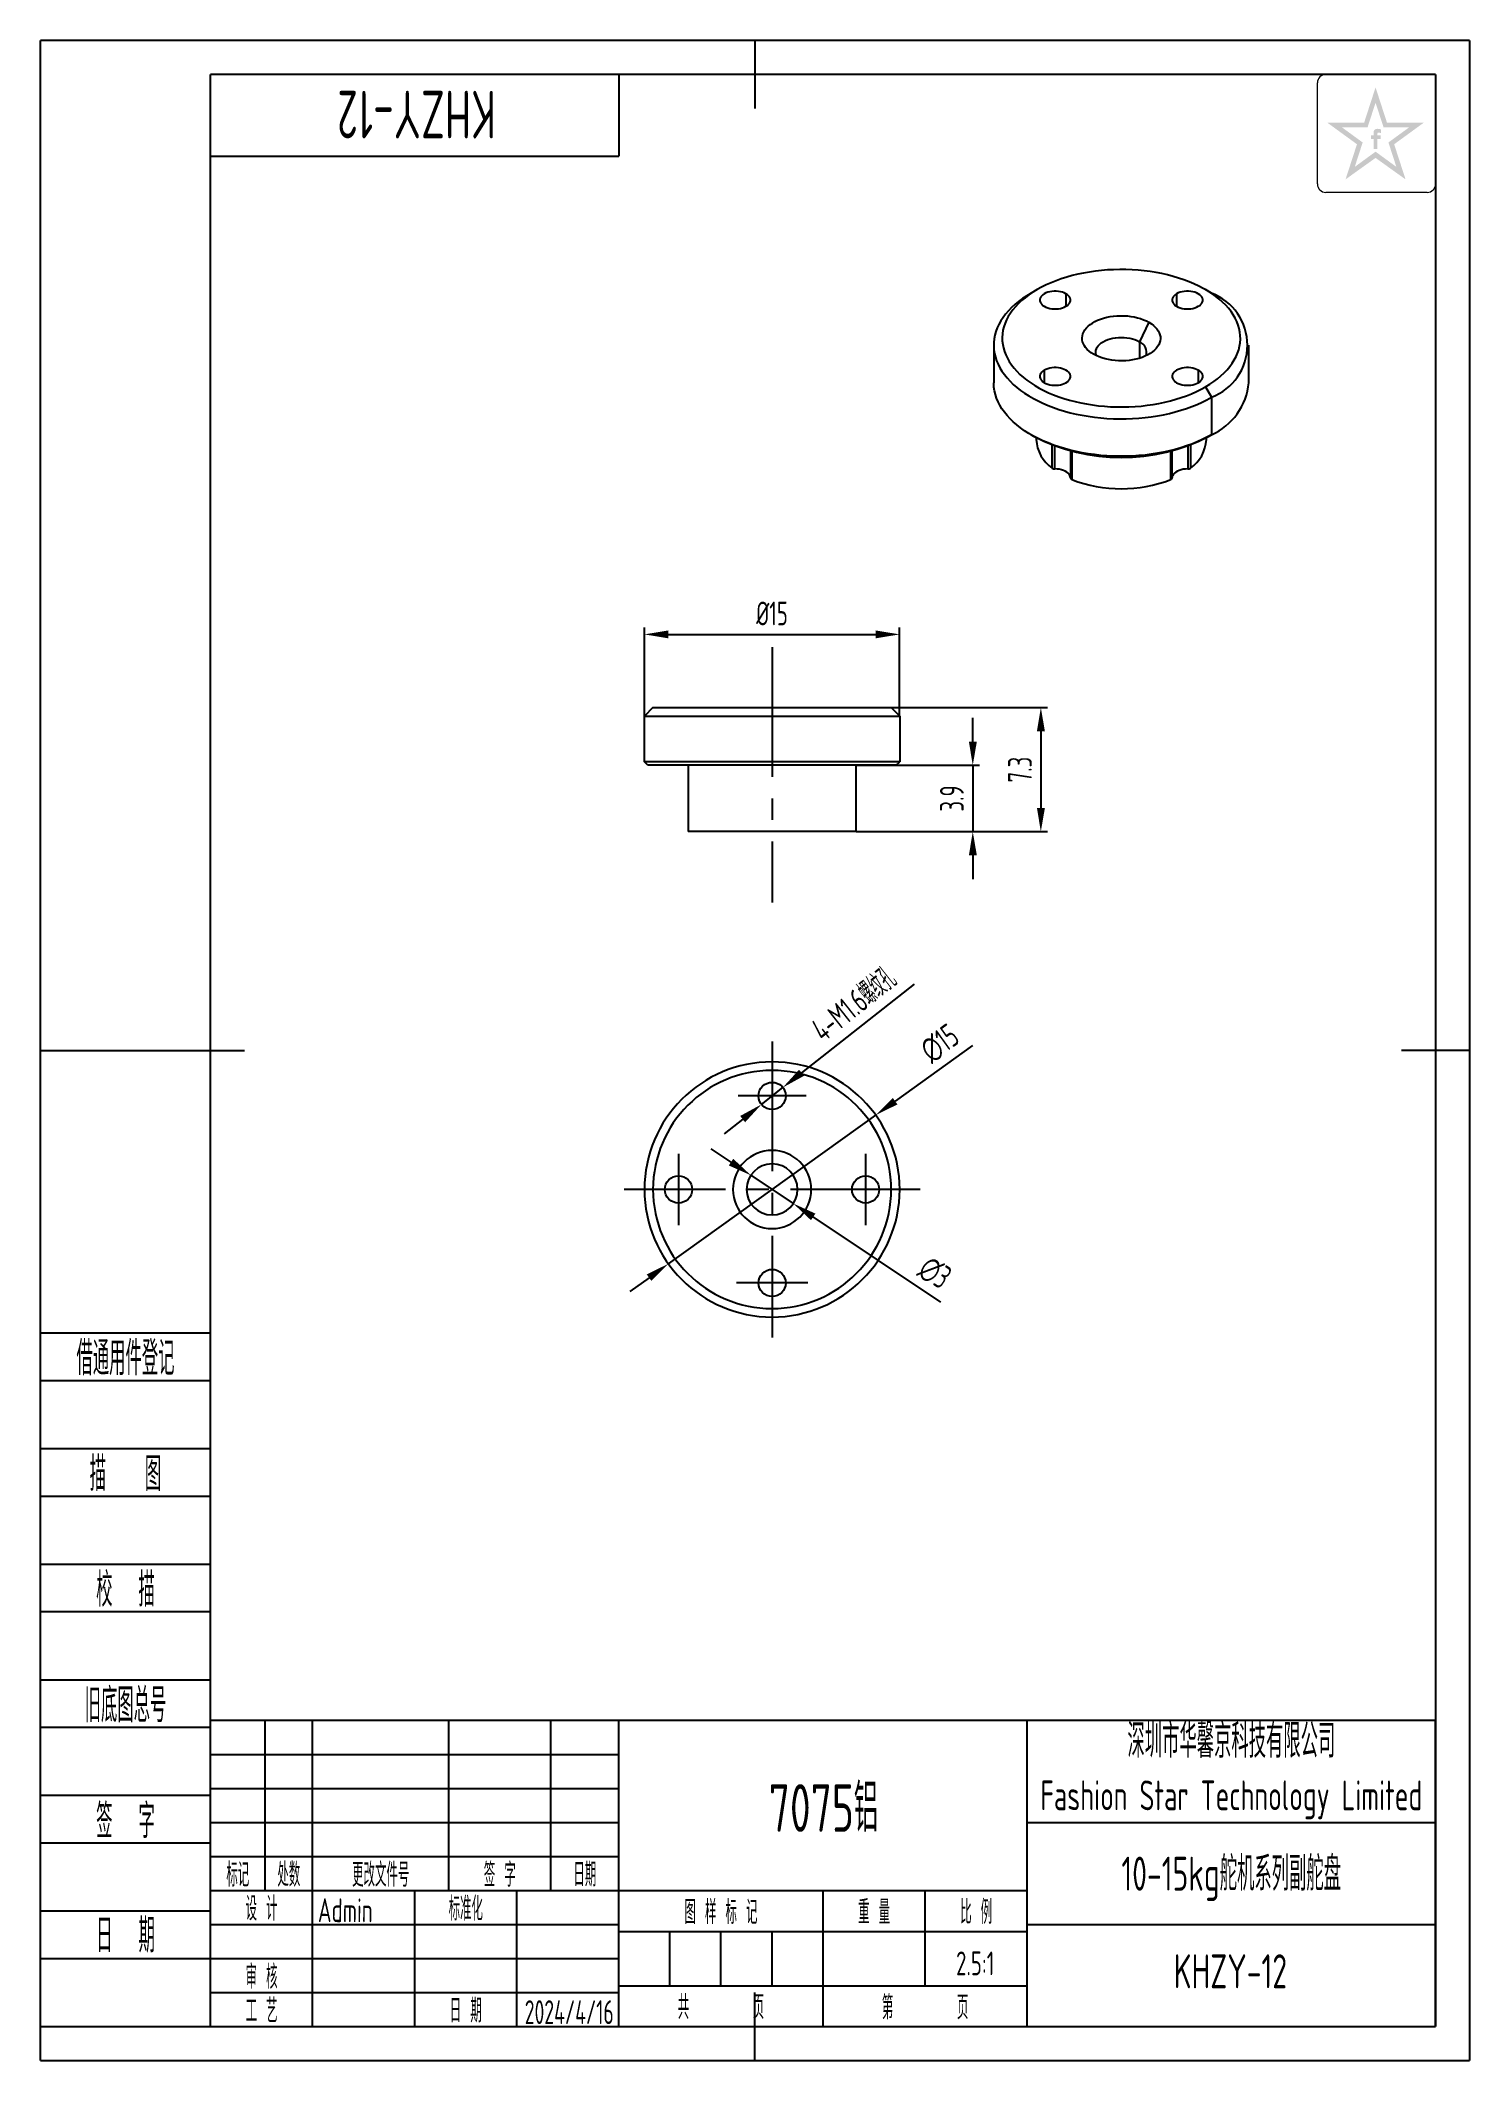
# Model space of a CAD drawing. Header units: millimetres. Extents: x -10 to 74, y -2 to 117.
import ezdxf
from ezdxf.enums import TextEntityAlignment as Align

# ---------------------------------------------------------------- set-up
doc = ezdxf.new("R2010")
doc.units = ezdxf.units.MM
doc.header["$LTSCALE"] = 0.4
doc.linetypes.add('CENTER2', pattern=[28.575, 19.05, -3.175, 3.175, -3.175])
for name, color, linetype in [('1轮廓实线层', 7, 'Continuous'), ('2细线层', 4, 'Continuous'), ('3中心线层', 1, 'CENTER2'), ('6文字层', 3, 'Continuous'), ('7标注层', 4, 'Continuous'), ('图框层', 7, 'Continuous')]:
    doc.layers.add(name, color=color, linetype=linetype)
doc.styles.add('PC_TEXTSTYLE', font='ISOCP.SHX', dxfattribs={"width": 0.707, "bigfont": 'GBCBIG.SHX'})
doc.styles.add('PC_TEXTSTYLE4', font='ISOCP.SHX', dxfattribs={"width": 0.707, "bigfont": 'GBCBIG.SHX'})
doc.dimstyles.new('GB_DIAMETER', dxfattribs={"dimtxt": 3.5, "dimasz": 3.5, "dimexe": 1, "dimexo": 0, "dimgap": 1.5, "dimtad": 1, "dimjust": 4, "dimdsep": 46, "dimtxsty": 'PC_TEXTSTYLE', "dimcen": 0, "dimclrd": 256, "dimclrt": 3, "dimadec": 0, "dimazin": 2, "dimtp": 0.1, "dimtm": 0.1, "dimtfac": 0.71, "dimtdec": 3, "dimtmove": 0, "dimatfit": 2, "dimfxl": 1, "dimtfill": 1, "dimarcsym": 0})
doc.dimstyles.new('GB_LINEAR', dxfattribs={"dimtxt": 3.5, "dimasz": 3.5, "dimexe": 1, "dimexo": 0, "dimgap": 1.5, "dimtad": 1, "dimdsep": 46, "dimtxsty": 'PC_TEXTSTYLE', "dimcen": 0, "dimclrd": 256, "dimclrt": 3, "dimadec": 0, "dimazin": 2, "dimtp": 0.1, "dimtm": 0.1, "dimtfac": 0.71, "dimtdec": 3, "dimtmove": 0, "dimatfit": 3, "dimfxl": 1, "dimtfill": 1, "dimarcsym": 0})

# ---------------------------------------------------------------- blocks, each defined once
blk = doc.blocks.new('ZwmFrameMain_A4^_^无分区图框^_^portrait')
at = {"layer": '1轮廓实线层'}
for p, q in [((80, 292), (80, 282)), ((0, 0), (0, 287)), ((180, 287), (0, 287)), ((180, 287), (180, 0)), ((-25, 143.5), (5, 143.5)), ((185, 143.5), (175, 143.5)), ((80, -5), (80, 5)), ((0, 0), (180, 0))]:
    blk.add_line(p, q, dxfattribs=at)
at = {"layer": '2细线层'}
for p, q in [((-25, -5), (-25, 292)), ((185, 292), (-25, 292)), ((185, 292), (185, -5)), ((-25, -5), (185, -5))]:
    blk.add_line(p, q, dxfattribs=at)
blk = doc.blocks.new('ZwmFrameMain_标题栏1')
at = {"layer": '1轮廓实线层'}
for p, q in [((-180, 0), (-180, 45)), ((0, 45), (-180, 45)), ((-172, 20), (-172, 45)), ((-165, 20), (-165, 45)), ((-145, 20), (-145, 45)), ((-130, 20), (-130, 45)), ((-120, 0), (-120, 45)), ((0, 0), (0, 45)), ((-60, 30), (0, 30)), ((-180, 20), (-60, 20)), ((-165, 0), (-165, 20)), ((-150, 0), (-150, 20)), ((-135, 0), (-135, 20)), ((-60, 15), (0, 15)), ((-180, 0), (0, 0))]:
    blk.add_line(p, q, dxfattribs=at)
at = {"layer": '1轮廓实线层', "color": 7}
for p, q in [((-60, 0), (-60, 45)), ((-180, 25), (-120, 25))]:
    blk.add_line(p, q, dxfattribs=at)
at = {"layer": '2细线层'}
for p, q in [((-180, 40), (-120, 40)), ((-180, 35), (-120, 35)), ((-180, 30), (-120, 30)), ((-90, 0), (-90, 20)), ((-75, 6), (-75, 20)), ((-180, 15), (-120, 15)), ((-120, 14), (-60, 14)), ((-112.5, 6), (-112.5, 14)), ((-105, 6), (-105, 14)), ((-97.5, 6), (-97.5, 14)), ((-180, 10), (-120, 10)), ((-120, 6), (-60, 6)), ((-180, 5), (-120, 5))]:
    blk.add_line(p, q, dxfattribs=at)
at = {"layer": '6文字层', "style": 'PC_TEXTSTYLE', "width": 0.667}
for s, p in [('标记', (-176, 22.5)), ('处数', (-168.5, 22.5)), (' 更改文件号 ', (-155, 22.5)), (' 签 字 ', (-137.5, 22.5)), (' 日期 ', (-125, 22.5)), (' 设 计 ', (-172.5, 17.51)), (' 标准化 ', (-142.5, 17.51)), (' 图 样 标 记 ', (-105, 17)), (' 重 量 ', (-82.5, 17)), (' 比 例 ', (-67.5, 17)), (' 审 核 ', (-172.5, 7.5)), (' 工 艺 ', (-172.5, 2.5)), (' 日 期 ', (-142.5, 2.5)), ('共       页', (-105, 3)), ('第       页', (-75, 3))]:
    blk.add_text(s, height=3.5, dxfattribs=at).set_placement(p, align=Align.MIDDLE)
at = {"layer": '6文字层', "style": 'PC_TEXTSTYLE', "flags": 8}
for tag, height, width, p, p2 in [('企业名称', 5, 3.445461, (-54.29, 34.82), (-5.27, 34.82)), ('产品名称或材料标记', 7, 1.034456, (-113.46, 28.64), (-66.42, 28.64)), ('图样名称', 5, 3.480264, (-54.79, 19.98), (-5.27, 19.98)), ('标准化', 3.5, 1.756036, (-133.83, 15.37), (-120.75, 15.37)), ('审核', 3.5, 2.723972, (-163.99, 5.37), (-150.63, 5.37)), ('重量', 3.5, 2.448074, (-88.46, 7.54), (-76.55, 7.54)), ('比例', 3.5, 2.367734, (-73.35, 7.54), (-61.93, 7.54)), ('图样代号', 5, 3.489916, (-54.79, 5.63), (-5.52, 5.63)), ('工艺', 3.5, 2.851598, (-164.21, 0.37), (-150.89, 0.37)), ('日期', 3.5, 2.733185, (-133.83, 0.37), (-120.75, 0.37)), ('共几页', 3.5, 0.953151, (-108.58, 1.48), (-101.56, 1.48))]:
    blk.add_attdef(tag, text='', height=height, dxfattribs=dict(at, width=width)).set_placement(p, p2, align=Align.FIT)
at = {"layer": '6文字层', "style": 'PC_TEXTSTYLE', "width": 9.901758, "flags": 8}
blk.add_attdef('设计', text='', height=3.5, rotation=359.5768, dxfattribs=at).set_placement((-164.23, 15.37), (-150.37, 15.27), align=Align.FIT)
at = {"layer": '6文字层', "color": 3, "style": 'PC_TEXTSTYLE', "width": 0.96618, "flags": 8}
blk.add_attdef('第几页', text='', height=3.5, dxfattribs=at).set_placement((-78.29, 1.5), (-71.16, 1.5), align=Align.FIT)
at = {"layer": '6文字层', "color": 0, "style": 'PC_TEXTSTYLE', "width": 0.715273, "flags": 8}
blk.add_attdef('图纸张数', text='', height=3.5, dxfattribs=at).set_placement((-2.66, -3.87), (4.46, -3.87), align=Align.FIT)
blk = doc.blocks.new('ZwmFrameMain_图样代号')
at = {"layer": '2细线层', "linetype": 'Continuous'}
for p in [(60, 0), (0, -12)]:
    blk.add_line(p, (60, -12), dxfattribs=at)
at = {"layer": '6文字层', "style": 'PC_TEXTSTYLE', "width": 2.827942}
blk.add_attdef('图样代号', text='', height=7, rotation=180, dxfattribs=at).set_placement((58.24, -2.4), (2.35, -2.4), align=Align.FIT)
blk = doc.blocks.new('ZwmFrameMain_附加栏')
at = {"layer": '2细线层'}
for p, q in [((-25, 102), (0, 102)), ((-25, 95), (0, 95)), ((-25, 85), (0, 85)), ((-25, 78), (0, 78)), ((-25, 68), (0, 68)), ((-25, 61), (0, 61)), ((-25, 51), (0, 51)), ((-25, 44), (0, 44)), ((-25, 34), (0, 34)), ((-25, 27), (0, 27)), ((-25, 17), (0, 17)), ((-25, 10), (0, 10)), ((-25, 0), (0, 0))]:
    blk.add_line(p, q, dxfattribs=at)
at = {"layer": '6文字层', "color": 3, "style": 'PC_TEXTSTYLE'}
for s, width, p in [('借通用件登记', 0.667, (-12.5, 98.5)), ('描   图', 0.6667, (-12.5, 81.5)), ('校  描', 0.667, (-12.5, 64.5)), ('旧底图总号', 0.667, (-12.5, 47.5)), ('签  字', 0.667, (-12.5, 30.5)), ('日  期', 0.667, (-12.49, 13.6))]:
    blk.add_text(s, height=5, dxfattribs=dict(at, width=width)).set_placement(p, align=Align.MIDDLE)
at = {"layer": '6文字层', "style": 'PC_TEXTSTYLE'}
for tag, width, p, p2 in [('借通用件登记', 0.671328, (-23.44, 86.36), (-1.25, 86.36)), ('描图', 2.120922, (-23.44, 69.36), (-1.25, 69.36)), ('校图', 2.149976, (-23.75, 52.06), (-1.25, 52.06)), ('旧底图总号', 0.761452, (-22.84, 35.67), (-1.86, 35.67)), ('签字', 2.026939, (-23.14, 18.37), (-1.56, 18.37)), ('日期', 1.89999, (-22.84, 1.37), (-2.17, 1.37))]:
    blk.add_attdef(tag, text='', height=5, dxfattribs=dict(at, width=width)).set_placement(p, p2, align=Align.FIT)
blk = doc.blocks.new('*D6')
at = {"layer": '7标注层', "color": 0, "lineweight": -2}
for p, q in [((40, 77.57), (49.2, 77.57)), ((37.94, 70.27), (49.2, 70.27))]:
    blk.add_line(p, q, dxfattribs=at)
at = {"layer": '7标注层', "lineweight": -2}
blk.add_line((48.8, 76.17), (48.8, 71.67), dxfattribs=at)
at = {"layer": '7标注层'}
for points in [[(49.04, 76.17), (48.57, 76.17), (48.8, 77.57)], [(48.57, 71.67), (49.04, 71.67), (48.8, 70.27)]]:
    blk.add_solid(points, dxfattribs=at)
at = {"layer": 'Defpoints', "color": 0}
for p in [(40, 77.57), (37.94, 70.27), (48.8, 70.27)]:
    blk.add_point(p, dxfattribs=at)
at = {"layer": '7标注层', "color": 3, "insert": (47.57, 73.92), "char_height": 1.4, "attachment_point": 5, "rotation": 90, "style": 'PC_TEXTSTYLE', "bg_fill": 3, "box_fill_scale": 1.1, "bg_fill_color": 257, "bg_fill_transparency": 0}
blk.add_mtext('7.3', dxfattribs=at)
blk = doc.blocks.new('*D7')
at = {"layer": '7标注层', "color": 0, "lineweight": -2}
for p, q in [((25.5, 77.07), (25.5, 82.27)), ((40.5, 77.07), (40.5, 82.27))]:
    blk.add_line(p, q, dxfattribs=at)
at = {"layer": '7标注层', "lineweight": -2}
blk.add_line((26.9, 81.87), (39.1, 81.87), dxfattribs=at)
at = {"layer": '7标注层'}
for points in [[(26.9, 82.1), (26.9, 81.64), (25.5, 81.87)], [(39.1, 81.64), (39.1, 82.1), (40.5, 81.87)]]:
    blk.add_solid(points, dxfattribs=at)
at = {"layer": 'Defpoints', "color": 0}
for p in [(40.5, 81.87), (25.5, 77.07), (40.5, 77.07)]:
    blk.add_point(p, dxfattribs=at)
at = {"layer": '7标注层', "color": 3, "insert": (33, 83.1), "char_height": 1.4, "attachment_point": 5, "style": 'PC_TEXTSTYLE', "bg_fill": 3, "box_fill_scale": 1.1, "bg_fill_color": 257, "bg_fill_transparency": 0}
blk.add_mtext('%%c15', dxfattribs=at)
blk = doc.blocks.new('*D9')
at = {"layer": '7标注层', "lineweight": -2}
for p, q in [((44.8, 75.57), (44.8, 76.97)), ((44.8, 74.17), (44.8, 70.27)), ((44.8, 68.87), (44.8, 67.47))]:
    blk.add_line(p, q, dxfattribs=at)
at = {"layer": '7标注层', "color": 0, "lineweight": -2}
for p, q in [((37.94, 74.17), (45.2, 74.17)), ((37.94, 70.27), (45.2, 70.27))]:
    blk.add_line(p, q, dxfattribs=at)
at = {"layer": '7标注层'}
for points in [[(44.57, 75.57), (45.04, 75.57), (44.8, 74.17)], [(45.04, 68.87), (44.57, 68.87), (44.8, 70.27)]]:
    blk.add_solid(points, dxfattribs=at)
at = {"layer": 'Defpoints', "color": 0}
for p in [(37.94, 74.17), (37.94, 70.27), (44.8, 70.27)]:
    blk.add_point(p, dxfattribs=at)
at = {"layer": '7标注层', "color": 3, "insert": (43.57, 72.22), "char_height": 1.4, "attachment_point": 5, "rotation": 90, "style": 'PC_TEXTSTYLE', "bg_fill": 3, "box_fill_scale": 1.1, "bg_fill_color": 257, "bg_fill_transparency": 0}
blk.add_mtext('3.9', dxfattribs=at)
blk = doc.blocks.new('*D10')
at = {"layer": '7标注层', "lineweight": -2}
for p, q in [((44.79, 57.69), (40.24, 54.42)), ((26.91, 44.86), (39.1, 53.6)), ((25.77, 44.04), (24.64, 43.22))]:
    blk.add_line(p, q, dxfattribs=at)
at = {"layer": '7标注层'}
for points in [[(40.1, 54.61), (40.37, 54.23), (39.1, 53.6)], [(25.91, 43.85), (25.64, 44.23), (26.91, 44.86)]]:
    blk.add_solid(points, dxfattribs=at)
at = {"layer": 'Defpoints', "color": 0}
for p in [(39.1, 53.6), (26.91, 44.86)]:
    blk.add_point(p, dxfattribs=at)
at = {"layer": '7标注层', "color": 3, "insert": (42.86, 57.82), "char_height": 1.4, "attachment_point": 5, "rotation": 35.6623, "style": 'PC_TEXTSTYLE', "bg_fill": 3, "box_fill_scale": 1.1, "bg_fill_color": 257, "bg_fill_transparency": 0}
blk.add_mtext('∅15', dxfattribs=at)
blk = doc.blocks.new('*D11')
at = {"layer": '7标注层', "lineweight": -2}
for p, q in [((30.59, 50.84), (29.43, 51.61)), ((31.76, 50.06), (34.25, 48.4)), ((42.92, 42.61), (35.42, 47.62))]:
    blk.add_line(p, q, dxfattribs=at)
at = {"layer": '7标注层'}
for points in [[(30.46, 50.64), (30.72, 51.03), (31.76, 50.06)], [(35.55, 47.81), (35.29, 47.42), (34.25, 48.4)]]:
    blk.add_solid(points, dxfattribs=at)
at = {"layer": 'Defpoints', "color": 0}
for p in [(31.76, 50.06), (34.25, 48.4)]:
    blk.add_point(p, dxfattribs=at)
at = {"layer": '7标注层', "color": 3, "insert": (42.57, 44.33), "char_height": 1.4, "attachment_point": 5, "rotation": 326.2847, "style": 'PC_TEXTSTYLE', "bg_fill": 3, "box_fill_scale": 1.1, "bg_fill_color": 257, "bg_fill_transparency": 0}
blk.add_mtext('∅3', dxfattribs=at)
blk = doc.blocks.new('*D16')
at = {"layer": '7标注层', "lineweight": -2}
for p, q in [((41.35, 61.31), (34.73, 56.09)), ((32.38, 54.23), (33.63, 55.22)), ((31.28, 53.37), (30.18, 52.5))]:
    blk.add_line(p, q, dxfattribs=at)
at = {"layer": '7标注层'}
for points in [[(34.59, 56.27), (34.88, 55.91), (33.63, 55.22)], [(31.42, 53.18), (31.13, 53.55), (32.38, 54.23)]]:
    blk.add_solid(points, dxfattribs=at)
at = {"layer": 'Defpoints', "color": 0}
for p in [(33.63, 55.22), (32.38, 54.23)]:
    blk.add_point(p, dxfattribs=at)
at = {"layer": '7标注层', "color": 3, "insert": (37.8, 60.14), "char_height": 1.4, "attachment_point": 5, "rotation": 38.2375, "style": 'PC_TEXTSTYLE', "bg_fill": 3, "box_fill_scale": 1.1, "bg_fill_color": 257, "bg_fill_transparency": 0}
blk.add_mtext('4-M1.6螺纹孔', dxfattribs=at)

msp = doc.modelspace()

# ---------------------------------------------------------------- hatches: boundary and pattern name
at = {"layer": '6文字层', "lineweight": 5}
h = msp.add_hatch(color=2, dxfattribs=at)
edge = h.paths.add_edge_path(flags=0)
edge.add_line((68.586, 111.009), (68.784, 111.009))
edge.add_line((68.784, 111.009), (68.784, 111.222))
edge.add_line((68.784, 111.222), (68.588, 111.222))
edge.add_line((68.588, 111.222), (68.588, 111.327))
edge.add_spline(control_points=[(68.588, 111.327), (68.588, 111.339), (68.588, 111.387), (68.682, 111.372), (68.741, 111.363), (68.775, 111.355), (68.788, 111.351)], knot_values=[0, 0, 0, 0, 1.4943482, 5.8188355, 8.4876202, 10.3632598, 10.3632598, 10.3632598, 10.3632598], degree=3, periodic=0)
edge.add_line((68.788, 111.351), (68.788, 111.569))
edge.add_spline(control_points=[(68.788, 111.569), (68.753, 111.578), (68.666, 111.598), (68.542, 111.609), (68.428, 111.557), (68.37, 111.485), (68.36, 111.43), (68.357, 111.414)], knot_values=[0, 0, 0, 0, 4.9341397, 11.9452686, 16.0265909, 21.3569295, 23.4510995, 23.4510995, 23.4510995, 23.4510995], degree=3, periodic=0)
edge.add_line((68.357, 111.414), (68.357, 111.222))
edge.add_line((68.357, 111.222), (68.214, 111.222))
edge.add_line((68.214, 111.222), (68.214, 111.009))
edge.add_line((68.214, 111.009), (68.359, 111.009))
edge.add_line((68.359, 111.009), (68.359, 110.414))
edge.add_line((68.359, 110.414), (68.586, 110.414))
edge.add_line((68.586, 110.414), (68.586, 111.009))
h.paths.add_polyline_path([(71.314, 111.966), (69.144, 111.966), (68.474, 114.037), (67.804, 111.966), (65.634, 111.966), (67.381, 110.693), (66.711, 108.628), (68.474, 109.89), (70.237, 108.628), (69.567, 110.693)])
h.paths.add_polyline_path([(69.231, 110.798), (69.697, 109.362), (68.474, 110.257), (67.251, 109.362), (67.717, 110.798), (66.49, 111.693), (68.006, 111.693), (68.474, 113.137), (68.942, 111.693), (70.457, 111.693)], flags=16)

# ---------------------------------------------------------------- linework, layer by layer
at = {"color": 7, "linetype": 'Continuous', "lineweight": 25}
for p, q in [((48.579, 102.142), (48.226, 101.938)), ((58.833, 101.938), (58.48, 102.142)), ((46.029, 98.877), (46.029, 96.672)), ((61.029, 96.672), (61.029, 98.877)), ((48.225, 93.611), (48.366, 93.529)), ((48.529, 93.438), (48.529, 93.324)), ((58.529, 93.324), (58.529, 93.438)), ((58.691, 93.529), (58.832, 93.61)), ((50.54, 92.664), (50.54, 91.071)), ((56.518, 91.071), (56.518, 92.664)), ((26.004, 77.57), (25.504, 77.07)), ((26.004, 77.57), (40.004, 77.57)), ((40.004, 77.57), (40.504, 77.07)), ((25.504, 74.37), (25.504, 77.07)), ((25.504, 77.07), (40.504, 77.07)), ((40.504, 77.07), (40.504, 74.37)), ((40.504, 74.37), (25.504, 74.37)), ((25.704, 74.17), (25.504, 74.37)), ((40.304, 74.17), (25.704, 74.17)), ((28.07, 74.17), (28.07, 70.27)), ((37.939, 70.27), (37.939, 74.17)), ((40.304, 74.17), (40.504, 74.37)), ((28.072, 70.27), (28.07, 70.27)), ((32.181, 70.27), (28.072, 70.27)), ((32.358, 70.27), (32.181, 70.27)), ((33.651, 70.27), (32.358, 70.27)), ((33.827, 70.27), (33.651, 70.27)), ((37.936, 70.27), (33.827, 70.27)), ((37.939, 70.27), (37.936, 70.27))]:
    msp.add_line(p, q, dxfattribs=at)
at = {"color": 1, "linetype": 'Continuous', "lineweight": 25}
for p, q in [((50.276, 101.897), (50.276, 101.163)), ((56.782, 101.897), (56.782, 101.163)), ((55.155, 100.224), (54.59, 99.081)), ((54.59, 99.081), (54.59, 98.107)), ((49.004, 97.407), (49.004, 96.672)), ((58.055, 97.407), (58.055, 96.672)), ((58.479, 96.427), (58.832, 95.815)), ((58.832, 95.815), (58.832, 93.61)), ((49.46, 91.647), (49.46, 93.01)), ((49.626, 91.598), (49.626, 92.947)), ((57.432, 92.947), (57.432, 91.598)), ((57.598, 93.01), (57.598, 91.647)), ((50.624, 92.643), (50.624, 90.975)), ((56.434, 90.975), (56.434, 92.643))]:
    msp.add_line(p, q, dxfattribs=at)
at = {"color": 7, "linetype": 'Continuous', "lineweight": 25, "flags": 128}
for points in [[(58.479, 96.427), (58.727, 96.578), (58.961, 96.736), (59.182, 96.901), (59.387, 97.072), (59.576, 97.249), (59.75, 97.432), (59.907, 97.619), (60.047, 97.811), (60.17, 98.006), (60.275, 98.205), (60.362, 98.407), (60.431, 98.612), (60.482, 98.818), (60.515, 99.025), (60.528, 99.233), (60.524, 99.441), (60.501, 99.649), (60.459, 99.855), (60.399, 100.06), (60.321, 100.264), (60.224, 100.464), (60.11, 100.662), (59.979, 100.855), (59.83, 101.045), (59.665, 101.23), (59.483, 101.41), (59.286, 101.584), (59.073, 101.752), (58.846, 101.913), (58.605, 102.068), (58.35, 102.215), (58.082, 102.354), (57.802, 102.486), (57.511, 102.608), (57.21, 102.722), (56.898, 102.827), (56.578, 102.922), (56.249, 103.008), (55.914, 103.084), (55.572, 103.15), (55.224, 103.206), (54.873, 103.251), (54.517, 103.285), (54.159, 103.309), (53.799, 103.323), (53.439, 103.326), (53.079, 103.317), (52.72, 103.299), (52.363, 103.269), (52.009, 103.229), (51.659, 103.179), (51.315, 103.118), (50.976, 103.047), (50.643, 102.967), (50.319, 102.876), (50.003, 102.776), (49.696, 102.666), (49.4, 102.548), (49.114, 102.421), (48.841, 102.286), (48.579, 102.142)], [(48.226, 101.938), (47.968, 101.782), (47.724, 101.618), (47.495, 101.448), (47.28, 101.271), (47.081, 101.088), (46.898, 100.9), (46.732, 100.706), (46.582, 100.508), (46.45, 100.307), (46.335, 100.101), (46.238, 99.893), (46.16, 99.682), (46.099, 99.468), (46.058, 99.254), (46.034, 99.038), (46.03, 98.823), (46.044, 98.607), (46.076, 98.392), (46.127, 98.178), (46.197, 97.966), (46.285, 97.756), (46.39, 97.549), (46.514, 97.345), (46.655, 97.145), (46.813, 96.95), (46.988, 96.759), (47.179, 96.573), (47.385, 96.393), (47.607, 96.219), (47.844, 96.052), (48.095, 95.892), (48.36, 95.74), (48.637, 95.595), (48.926, 95.458), (49.227, 95.33), (49.539, 95.211), (49.86, 95.1), (50.191, 94.999), (50.53, 94.908), (50.876, 94.827), (51.229, 94.755), (51.588, 94.694), (51.951, 94.644), (52.319, 94.604), (52.689, 94.574), (53.062, 94.555), (53.436, 94.547), (53.809, 94.55), (54.183, 94.563), (54.554, 94.588), (54.923, 94.622), (55.289, 94.668), (55.65, 94.724), (56.006, 94.79), (56.356, 94.866), (56.699, 94.953), (57.034, 95.049), (57.36, 95.154), (57.676, 95.269), (57.983, 95.393), (58.278, 95.525), (58.561, 95.666), (58.832, 95.815)], [(48.579, 102.142), (48.331, 101.991), (48.097, 101.833), (47.877, 101.668), (47.671, 101.497), (47.482, 101.32), (47.308, 101.138), (47.151, 100.951), (47.011, 100.759), (46.889, 100.563), (46.783, 100.364), (46.696, 100.162), (46.627, 99.958), (46.576, 99.752), (46.544, 99.545), (46.53, 99.337), (46.534, 99.129), (46.557, 98.921), (46.599, 98.714), (46.659, 98.509), (46.737, 98.306), (46.834, 98.106), (46.948, 97.908), (47.079, 97.714), (47.228, 97.525), (47.393, 97.34), (47.575, 97.16), (47.772, 96.986), (47.985, 96.818), (48.212, 96.656), (48.453, 96.502), (48.708, 96.355), (48.976, 96.215), (49.256, 96.084), (49.547, 95.961), (49.849, 95.847), (50.16, 95.743), (50.48, 95.647), (50.809, 95.561), (51.144, 95.486), (51.486, 95.42), (51.834, 95.364), (52.185, 95.319), (52.541, 95.284), (52.899, 95.26), (53.259, 95.247), (53.619, 95.244), (53.979, 95.252), (54.338, 95.271), (54.695, 95.3), (55.049, 95.34), (55.399, 95.391), (55.744, 95.451), (56.082, 95.522), (56.415, 95.603), (56.739, 95.694), (57.055, 95.794), (57.362, 95.903), (57.658, 96.022), (57.944, 96.149), (58.217, 96.284), (58.479, 96.427)], [(50.276, 101.897), (50.179, 101.946), (50.071, 101.986), (49.954, 102.017), (49.831, 102.038), (49.704, 102.048), (49.576, 102.048), (49.449, 102.038), (49.325, 102.017), (49.209, 101.986), (49.101, 101.946), (49.004, 101.897), (48.919, 101.841), (48.85, 101.779), (48.797, 101.712), (48.76, 101.64), (48.742, 101.567), (48.742, 101.493), (48.76, 101.42), (48.797, 101.348), (48.85, 101.281), (48.919, 101.219), (49.004, 101.163)], [(49.004, 101.163), (49.101, 101.114), (49.209, 101.074), (49.325, 101.043), (49.449, 101.022), (49.576, 101.012), (49.704, 101.012), (49.831, 101.022), (49.954, 101.043), (50.071, 101.074), (50.179, 101.114), (50.276, 101.163), (50.36, 101.219), (50.43, 101.281), (50.483, 101.348), (50.519, 101.42), (50.538, 101.493), (50.538, 101.567), (50.519, 101.64), (50.483, 101.712), (50.43, 101.779), (50.36, 101.841), (50.276, 101.897)], [(56.782, 101.897), (56.698, 101.841), (56.628, 101.779), (56.575, 101.712), (56.539, 101.64), (56.52, 101.567), (56.52, 101.493), (56.539, 101.42), (56.575, 101.348), (56.628, 101.281), (56.698, 101.219), (56.782, 101.163), (56.879, 101.114), (56.987, 101.074), (57.104, 101.043), (57.227, 101.022), (57.354, 101.012), (57.482, 101.012), (57.609, 101.022), (57.733, 101.043), (57.849, 101.074), (57.957, 101.114), (58.055, 101.163)], [(58.055, 101.163), (58.139, 101.219), (58.208, 101.281), (58.261, 101.348), (58.298, 101.42), (58.316, 101.493), (58.316, 101.567), (58.298, 101.64), (58.261, 101.712), (58.208, 101.779), (58.139, 101.841), (58.055, 101.897), (57.957, 101.946), (57.849, 101.986), (57.733, 102.017), (57.609, 102.038), (57.482, 102.048), (57.354, 102.048), (57.227, 102.038), (57.104, 102.017), (56.987, 101.986), (56.879, 101.946), (56.782, 101.897)], [(51.903, 98.346), (51.763, 98.434), (51.638, 98.529), (51.529, 98.63), (51.435, 98.736), (51.358, 98.846), (51.299, 98.96), (51.257, 99.077), (51.234, 99.196), (51.23, 99.315), (51.243, 99.434), (51.276, 99.551), (51.326, 99.667), (51.394, 99.779), (51.48, 99.888), (51.582, 99.991), (51.699, 100.089), (51.831, 100.181), (51.977, 100.265), (52.136, 100.341), (52.305, 100.409), (52.485, 100.468), (52.673, 100.517), (52.868, 100.557), (53.068, 100.586), (53.271, 100.604), (53.477, 100.612), (53.684, 100.61), (53.889, 100.596), (54.091, 100.572), (54.289, 100.538), (54.48, 100.494), (54.664, 100.44), (54.839, 100.376), (55.003, 100.304), (55.155, 100.224)], [(55.155, 100.224), (55.295, 100.136), (55.42, 100.041), (55.529, 99.94), (55.623, 99.834), (55.7, 99.723), (55.759, 99.609), (55.801, 99.493), (55.824, 99.374), (55.828, 99.255), (55.815, 99.136), (55.782, 99.019), (55.732, 98.903), (55.664, 98.791), (55.578, 98.682), (55.476, 98.578), (55.359, 98.48), (55.227, 98.389), (55.081, 98.305), (54.922, 98.228), (54.753, 98.161), (54.573, 98.102), (54.385, 98.053), (54.19, 98.013), (53.99, 97.984), (53.787, 97.965), (53.581, 97.957), (53.374, 97.96), (53.169, 97.973), (52.967, 97.997), (52.769, 98.032), (52.578, 98.076), (52.394, 98.13), (52.219, 98.193), (52.055, 98.266), (51.903, 98.346)], [(52.075, 98.256), (52.067, 98.276), (52.038, 98.371), (52.029, 98.468), (52.038, 98.565), (52.067, 98.661), (52.113, 98.754), (52.178, 98.844), (52.259, 98.929), (52.356, 99.008), (52.468, 99.081), (52.594, 99.145), (52.731, 99.202), (52.878, 99.248), (53.034, 99.286), (53.195, 99.313), (53.361, 99.329), (53.529, 99.334), (53.697, 99.329), (53.863, 99.313), (54.024, 99.286), (54.18, 99.248), (54.327, 99.202), (54.464, 99.145), (54.59, 99.081)], [(50.276, 96.672), (50.36, 96.728), (50.43, 96.791), (50.483, 96.858), (50.519, 96.929), (50.538, 97.003), (50.538, 97.077), (50.519, 97.15), (50.483, 97.221), (50.43, 97.289), (50.36, 97.351), (50.276, 97.407), (50.179, 97.456), (50.071, 97.496), (49.954, 97.527), (49.831, 97.547), (49.704, 97.558), (49.576, 97.558), (49.449, 97.547), (49.325, 97.527), (49.209, 97.496), (49.101, 97.456), (49.004, 97.407)], [(58.055, 97.407), (57.957, 97.456), (57.849, 97.496), (57.733, 97.527), (57.609, 97.547), (57.482, 97.558), (57.354, 97.558), (57.227, 97.547), (57.104, 97.527), (56.987, 97.496), (56.879, 97.456), (56.782, 97.407), (56.698, 97.351), (56.628, 97.289), (56.575, 97.221), (56.539, 97.15), (56.52, 97.077), (56.52, 97.003), (56.539, 96.929), (56.575, 96.858), (56.628, 96.791), (56.698, 96.728), (56.782, 96.672)], [(58.832, 93.61), (58.561, 93.462), (58.278, 93.321), (57.983, 93.188), (57.676, 93.064), (57.36, 92.95), (57.034, 92.844), (56.699, 92.748), (56.356, 92.662), (56.006, 92.585), (55.65, 92.519), (55.289, 92.463), (54.923, 92.418), (54.554, 92.383), (54.183, 92.359), (53.809, 92.345), (53.436, 92.343), (53.062, 92.351), (52.689, 92.369), (52.319, 92.399), (51.951, 92.439), (51.588, 92.49), (51.229, 92.551), (50.876, 92.622), (50.53, 92.704), (50.191, 92.795), (49.86, 92.896), (49.539, 93.006), (49.227, 93.125), (48.926, 93.253), (48.637, 93.39), (48.36, 93.535), (48.095, 93.688), (47.844, 93.848), (47.607, 94.015), (47.385, 94.189), (47.179, 94.368), (46.988, 94.554), (46.813, 94.745), (46.655, 94.941), (46.514, 95.14), (46.39, 95.344), (46.285, 95.551), (46.197, 95.761), (46.127, 95.973), (46.076, 96.187), (46.044, 96.402), (46.03, 96.618), (46.029, 96.672)], [(49.004, 97.407), (48.919, 97.351), (48.85, 97.289), (48.797, 97.221), (48.76, 97.15), (48.742, 97.077), (48.742, 97.003), (48.76, 96.929), (48.797, 96.858), (48.85, 96.791), (48.919, 96.728), (49.004, 96.672), (49.101, 96.624), (49.209, 96.584), (49.325, 96.553), (49.449, 96.532), (49.576, 96.521), (49.704, 96.521), (49.831, 96.532), (49.954, 96.553), (50.071, 96.584), (50.179, 96.624), (50.276, 96.672)], [(56.782, 96.672), (56.879, 96.624), (56.987, 96.584), (57.104, 96.553), (57.227, 96.532), (57.354, 96.521), (57.482, 96.521), (57.609, 96.532), (57.733, 96.553), (57.849, 96.584), (57.957, 96.624), (58.055, 96.672), (58.139, 96.728), (58.208, 96.791), (58.261, 96.858), (58.298, 96.929), (58.316, 97.003), (58.316, 97.077), (58.298, 97.15), (58.261, 97.221), (58.208, 97.289), (58.139, 97.351), (58.055, 97.407)], [(50.54, 91.087), (50.532, 91.146), (50.506, 91.22), (50.461, 91.291), (50.399, 91.358), (50.321, 91.419), (50.228, 91.472), (50.123, 91.517), (50.008, 91.553), (49.885, 91.579), (49.757, 91.594), (49.626, 91.598)], [(57.432, 91.598), (57.302, 91.594), (57.173, 91.579), (57.05, 91.553), (56.935, 91.517), (56.83, 91.472), (56.737, 91.419), (56.659, 91.358), (56.597, 91.291), (56.552, 91.22), (56.526, 91.146), (56.518, 91.087)]]:
    msp.add_lwpolyline(points, dxfattribs=at)
at = {"color": 7, "linetype": 'Continuous', "lineweight": 25}
for centre, radius, start, end in [((57.666, 98.876), 3.276, 290.85006, 69.1338), ((54.357, 98.463), 0.66, 341.70685, 69.34164), ((57.285, 97.039), 3.762, 294.28714, 354.39272), ((53.529, 103.476), 11.207, 242.56837, 297.42625), ((50.74, 93.454), 2.215, 183.37061, 234.68521), ((56.318, 93.454), 2.215, 305.31479, 356.62939), ((49.613, 91.865), 0.267, 234.87457, 272.63163), ((57.445, 91.865), 0.267, 267.36837, 305.12543), ((50.652, 91.085), 0.113, 187.06512, 255.26998), ((53.529, 98.47), 8.038, 248.81003, 291.18997), ((56.406, 91.085), 0.113, 284.73002, 352.93488), ((33.004, 49.228), 7.5, 0, 180), ((33.004, 49.228), 7, 0, 180), ((33.004, 49.228), 2.3, 90, 270), ((33.004, 49.228), 2.3, 270, 90), ((33.004, 49.228), 1.5, 90, 270), ((33.004, 49.228), 1.5, 270, 90), ((33.004, 49.228), 7.5, 180, 0), ((33.004, 49.228), 7, 180, 0)]:
    msp.add_arc(centre, radius, start, end, dxfattribs=at)
at = {"layer": '6文字层', "color": 212, "lineweight": 5}
for p, q in [((65.055, 108.358), (65.055, 114.301)), ((65.553, 114.8), (72, 114.8)), ((72, 114.8), (72, 108.358)), ((71.501, 107.86), (65.553, 107.86))]:
    msp.add_line(p, q, dxfattribs=at)
for centre, start, end in [((65.553, 114.301), 90, 180), ((65.553, 108.358), 180, 270), ((71.501, 108.358), 270, 0)]:
    msp.add_arc(centre, 0.499, start, end, dxfattribs=at)

# ---------------------------------------------------------------- block references
at = {"layer": '图框层', "xscale": 0.4, "yscale": 0.4, "zscale": 0.4}
for name in ['ZwmFrameMain_A4^_^无分区图框^_^portrait', 'ZwmFrameMain_附加栏']:
    msp.add_blockref(name, (0, 0), dxfattribs=at)
at = {"layer": '图框层'}
ref = msp.add_blockref('ZwmFrameMain_图样代号', (0, 114.8), dxfattribs=dict(at, xscale=0.4, yscale=0.4, zscale=0.4))
ref.add_attrib('图样代号', 'KHZY-12', dxfattribs={"layer": '6文字层', "height": 2.8, "rotation": 180, "style": 'PC_TEXTSTYLE', "width": 0.707}).set_placement((12.117, 113.839), align=Align.CENTER)
ref = msp.add_blockref('ZwmFrameMain_标题栏1', (72, 0), dxfattribs=dict(at, xscale=0.4, yscale=0.4, zscale=0.4))
ref.add_attrib('产品名称或材料标记', '7075铝', dxfattribs={"layer": '6文字层', "height": 2.8, "style": 'PC_TEXTSTYLE', "width": 0.707}).set_placement((36.023, 11.454), align=Align.CENTER)
ref.add_attrib('设计', 'Admin', (6.309, 6.149), dxfattribs={"layer": '6文字层', "height": 1.4, "rotation": 359.57685, "style": 'PC_TEXTSTYLE', "width": 0.707})
ref.add_attrib('日期', '2024/4/16', dxfattribs={"layer": '6文字层', "height": 1.4, "style": 'PC_TEXTSTYLE', "width": 0.607728}).set_placement((18.466, 0.149), (23.699, 0.149), align=Align.FIT)
ref.add_attrib('图样名称', '10-15kg舵机系列副舵盘', dxfattribs={"layer": '6文字层', "height": 2, "style": 'PC_TEXTSTYLE', "width": 0.707}).set_placement((59.989, 7.991), align=Align.CENTER)
ref.add_attrib('图样代号', 'KHZY-12', dxfattribs={"layer": '6文字层', "height": 2, "style": 'PC_TEXTSTYLE', "width": 0.707}).set_placement((59.94, 2.252), align=Align.CENTER)
ref.add_attrib('比例', '2.5:1', dxfattribs={"layer": '6文字层', "height": 1.4, "style": 'PC_TEXTSTYLE', "width": 0.707}).set_placement((44.943, 3.017), align=Align.CENTER)

# ---------------------------------------------------------------- texts
at = {"layer": '6文字层', "insert": (60, 15), "char_height": 1.75, "width": 24, "attachment_point": 5, "style": 'PC_TEXTSTYLE4'}
msp.add_mtext('{\\H1.142857x;深圳市华馨京科技有限公司}\\P\\pxsm1,qc;Fashion Star Technology Limited', dxfattribs=at)

# ---------------------------------------------------------------- next in the draw order: dimensions: what is measured, and where the dimension line sits
at = {"layer": '7标注层'}
dim = msp.add_linear_dim(base=(48.804, 70.27), p1=(40.004, 77.57), p2=(37.939, 70.27), angle=90, dimstyle='GB_LINEAR', override={"dimscale": 0.4, "dimgap": 1.5, "dimtad": 1, "dimjust": 0, "dimdec": 2, "dimlfac": 1, "dimse1": 0, "dimse2": 0, "dimsd1": 0, "dimsd2": 0, "dimclrd": 256, "dimclre": 0, "dimtofl": 1, "dimtvp": 0.1}, dxfattribs=at)
dim.commit()
dim.dimension.update_dxf_attribs({"geometry": '*D6', "text_midpoint": (47.574, 73.92)})
dim = msp.add_diameter_dim_2p(p1=(26.911, 44.855), p2=(39.098, 53.6), dimstyle='GB_DIAMETER', override={"dimscale": 0.4, "dimgap": 1.5, "dimtad": 1, "dimjust": 4, "dimtih": 0, "dimtoh": 0, "dimdec": 2, "dimlfac": 1, "dimse1": 0, "dimse2": 0, "dimsd1": 0, "dimsd2": 0, "dimtix": 0, "dimtofl": 1, "dimatfit": 0, "dimtvp": 0.1}, dxfattribs=at)
dim.commit()
dim.dimension.update_dxf_attribs({"geometry": '*D10', "text_midpoint": (43.579, 56.816), "dimtype": 163})

# ---------------------------------------------------------------- next in the draw order: linework, layer by layer
for centre in [(33.004, 54.728), (27.504, 49.228)]:
    msp.add_circle(centre, 0.8)
at = {"layer": '3中心线层'}
for p, q in [((33.004, 56.728), (33.004, 52.728)), ((35.004, 54.728), (31.004, 54.728)), ((27.504, 51.328), (27.504, 47.128))]:
    msp.add_line(p, q, dxfattribs=at)

# ---------------------------------------------------------------- next in the draw order: dimensions: what is measured, and where the dimension line sits
at = {"layer": '7标注层'}
dim = msp.add_linear_dim(base=(40.504, 81.87), p1=(25.504, 77.07), p2=(40.504, 77.07), text='%%c<>', dimstyle='GB_LINEAR', override={"dimscale": 0.4, "dimgap": 1.5, "dimtad": 1, "dimjust": 0, "dimdec": 2, "dimlfac": 1, "dimpost": '<>', "dimse1": 0, "dimse2": 0, "dimsd1": 0, "dimsd2": 0, "dimclrd": 256, "dimclre": 0, "dimtofl": 1, "dimtvp": 0.1}, dxfattribs=at)
dim.commit()
dim.dimension.update_dxf_attribs({"geometry": '*D7', "text_midpoint": (33.004, 83.1)})
dim = msp.add_diameter_dim_2p(p1=(31.756, 50.06), p2=(34.252, 48.395), dimstyle='GB_DIAMETER', override={"dimscale": 0.4, "dimgap": 1.5, "dimtad": 1, "dimjust": 4, "dimtih": 0, "dimtoh": 0, "dimdec": 2, "dimlfac": 1, "dimse1": 0, "dimse2": 0, "dimsd1": 0, "dimsd2": 0, "dimtix": 0, "dimtofl": 1, "dimatfit": 0, "dimtvp": 0.1}, dxfattribs=at)
dim.commit()
dim.dimension.update_dxf_attribs({"geometry": '*D11', "text_midpoint": (41.883, 43.303), "dimtype": 163})

# ---------------------------------------------------------------- next in the draw order: linework, layer by layer
for centre in [(38.504, 49.228), (33.004, 43.728)]:
    msp.add_circle(centre, 0.8)
at = {"layer": '3中心线层'}
for p, q in [((33.004, 81.118), (33.004, 66.098)), ((33.004, 57.928), (33.004, 40.528)), ((38.504, 51.328), (38.504, 47.128)), ((41.704, 49.228), (24.304, 49.228)), ((29.604, 49.228), (25.404, 49.228)), ((40.604, 49.228), (36.404, 49.228)), ((33.004, 45.828), (33.004, 41.628)), ((35.104, 43.728), (30.904, 43.728))]:
    msp.add_line(p, q, dxfattribs=at)

# ---------------------------------------------------------------- next in the draw order: dimensions: what is measured, and where the dimension line sits
at = {"layer": '7标注层'}
dim = msp.add_linear_dim(base=(44.804, 70.27), p1=(37.939, 74.17), p2=(37.939, 70.27), angle=90, dimstyle='GB_LINEAR', override={"dimscale": 0.4, "dimgap": 1.5, "dimtad": 1, "dimjust": 0, "dimdec": 2, "dimlfac": 1, "dimse1": 0, "dimse2": 0, "dimsd1": 0, "dimsd2": 0, "dimclrd": 256, "dimclre": 0, "dimtofl": 1, "dimtvp": 0.1}, dxfattribs=at)
dim.commit()
dim.dimension.update_dxf_attribs({"geometry": '*D9', "text_midpoint": (43.574, 72.22)})

# ---------------------------------------------------------------- next in the draw order: dimensions: what is measured, and where the dimension line sits
dim = msp.add_diameter_dim_2p(p1=(32.376, 54.233), p2=(33.633, 55.223), text='4-M<>螺纹孔', dimstyle='GB_DIAMETER', override={"dimscale": 0.4, "dimgap": 1.5, "dimtad": 1, "dimjust": 4, "dimtih": 0, "dimtoh": 0, "dimdec": 2, "dimlfac": 1, "dimpost": '<>', "dimcen": 0, "dimse1": 0, "dimse2": 0, "dimsd1": 0, "dimsd2": 0, "dimtix": 0, "dimtofl": 1, "dimatfit": 0, "dimtvp": 0.1}, dxfattribs=at)
dim.commit()
dim.dimension.update_dxf_attribs({"geometry": '*D16', "text_midpoint": (38.457, 59.025), "dimtype": 163})

doc.saveas('drawing.dxf')
